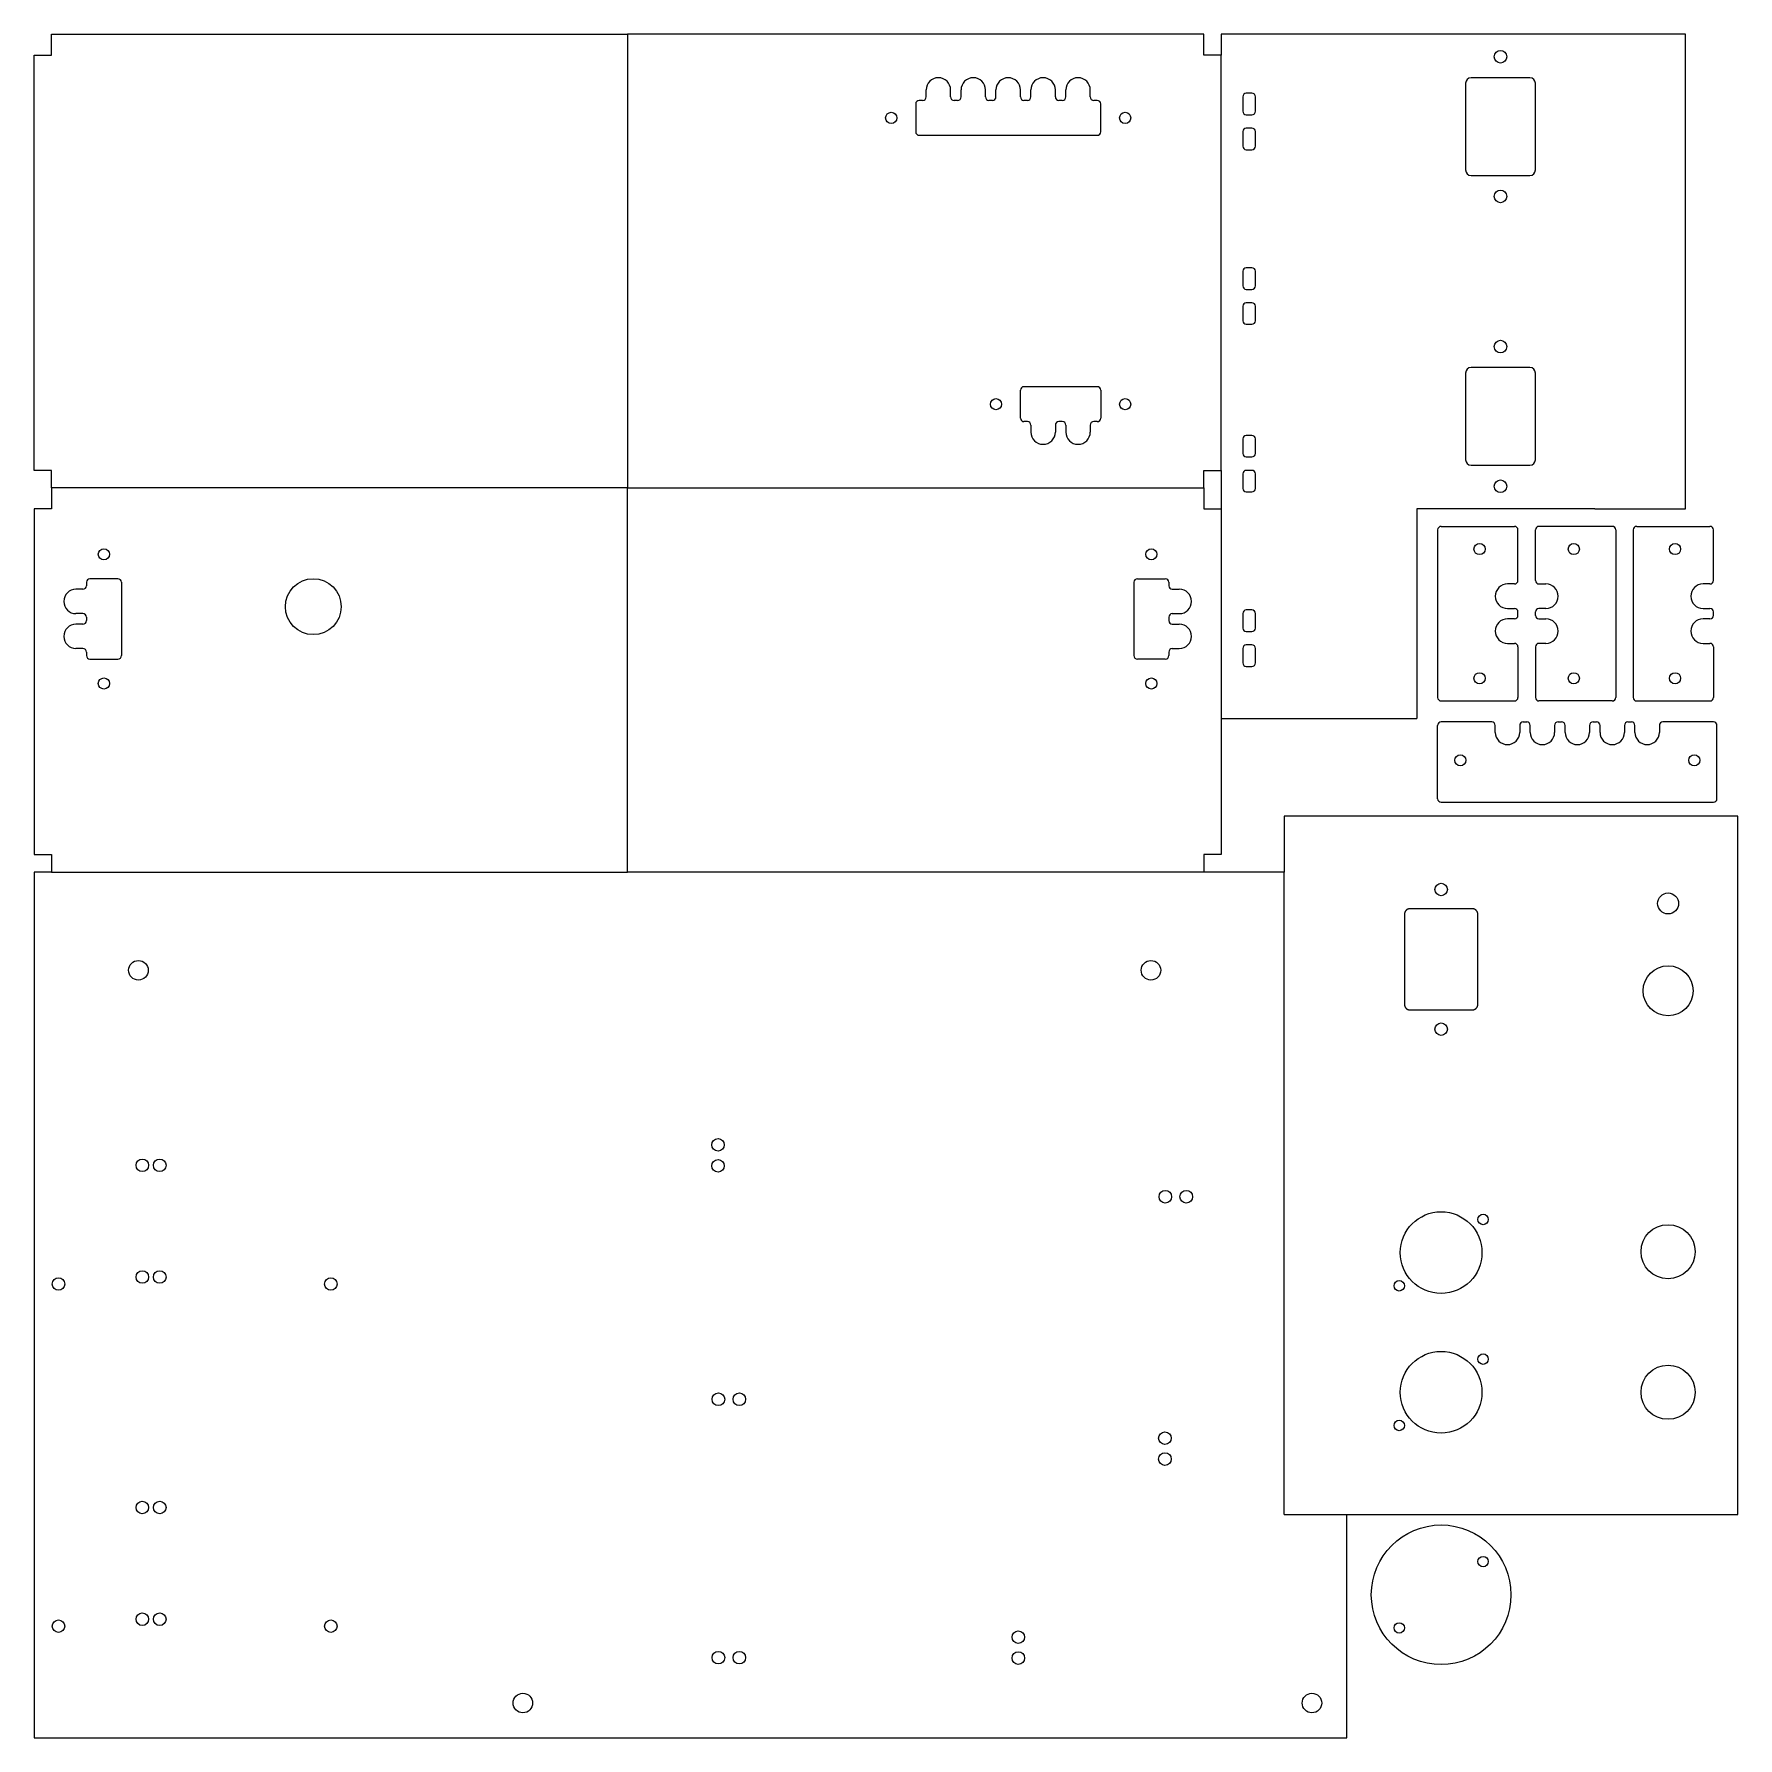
# Model space of a CAD drawing. Extents: x 15 to 503, y 108 to 596.
import ezdxf

# ---------------------------------------------------------------- set-up
doc = ezdxf.new("R2010")
doc.units = 0
doc.layers.add('DEFAULT', color=7, linetype='CONTINUOUS')

msp = doc.modelspace()

# ---------------------------------------------------------------- linework, layer by layer
at = {"layer": 'DEFAULT'}
for p, q in [((20, 590), (20, 596)), ((20, 596), (185, 596)), ((350, 596), (185, 596)), ((185, 596), (185, 466)), ((350, 590), (350, 596)), ((488, 596), (355, 596)), ((355, 596), (355, 590)), ((488, 460), (488, 596)), ((15, 471), (15, 590)), ((15, 590), (20, 590)), ((355, 590), (350, 590)), ((355, 471), (355, 590)), ((425, 581.9), (425, 557.1)), ((443.4, 583.5), (426.6, 583.5)), ((445, 557.1), (445, 581.9)), ((267.5, 576), (267.5, 568)), ((269.5, 577), (268.5, 577)), ((270.5, 578), (270.5, 580)), ((277.5, 578), (277.5, 580)), ((279.5, 577), (278.5, 577)), ((280.5, 578), (280.5, 580)), ((287.5, 578), (287.5, 580)), ((289.5, 577), (288.5, 577)), ((290.5, 578), (290.5, 580)), ((297.5, 578), (297.5, 580)), ((299.5, 577), (298.5, 577)), ((300.5, 578), (300.5, 580)), ((307.5, 578), (307.5, 580)), ((309.5, 577), (308.5, 577)), ((310.5, 578), (310.5, 580)), ((317.5, 578), (317.5, 580)), ((319.5, 577), (318.5, 577)), ((320.5, 568), (320.5, 576)), ((361.2, 578.05), (361.2, 573.89)), ((363.8, 579.05), (362.2, 579.05)), ((364.8, 573.89), (364.8, 578.05)), ((362.2, 572.89), (363.8, 572.89)), ((268.5, 567), (319.5, 567)), ((361.2, 568.05), (361.2, 563.89)), ((363.8, 569.05), (362.2, 569.05)), ((364.8, 563.89), (364.8, 568.05)), ((362.2, 562.89), (363.8, 562.89)), ((426.6, 555.5), (443.4, 555.5)), ((361.2, 528.05), (361.2, 523.89)), ((363.8, 529.05), (362.2, 529.05)), ((364.8, 523.89), (364.8, 528.05)), ((362.2, 522.89), (363.8, 522.89)), ((361.2, 518.05), (361.2, 513.89)), ((363.8, 519.05), (362.2, 519.05)), ((364.8, 513.89), (364.8, 518.05)), ((362.2, 512.89), (363.8, 512.89)), ((425, 498.9), (425, 474.1)), ((443.4, 500.5), (426.6, 500.5)), ((445, 474.1), (445, 498.9)), ((297.5, 486), (297.5, 494)), ((319.5, 495), (298.5, 495)), ((320.5, 494), (320.5, 486)), ((299.5, 485), (298.5, 485)), ((300.5, 484), (300.5, 482)), ((307.5, 484), (307.5, 482)), ((309.5, 485), (308.5, 485)), ((310.5, 484), (310.5, 482)), ((317.5, 484), (317.5, 482)), ((319.5, 485), (318.5, 485)), ((361.2, 480.05), (361.2, 475.89)), ((363.8, 481.05), (362.2, 481.05)), ((364.8, 475.89), (364.8, 480.05)), ((362.2, 474.89), (363.8, 474.89)), ((20, 471), (15, 471)), ((20, 466), (20, 471)), ((350, 466), (350, 471)), ((350, 471), (355, 471)), ((355, 471), (355, 460)), ((361.2, 470.05), (361.2, 465.89)), ((363.8, 471.05), (362.2, 471.05)), ((364.8, 465.89), (364.8, 470.05)), ((426.6, 472.5), (443.4, 472.5)), ((20, 466), (20, 460)), ((185, 466), (20, 466)), ((185, 466), (350, 466)), ((185, 356), (185, 466)), ((185, 466), (185, 466)), ((350, 466), (350, 460)), ((362.2, 464.89), (363.8, 464.89)), ((20, 460), (15, 460)), ((15, 460), (15, 361)), ((350, 460), (355, 460)), ((355, 460), (355, 361)), ((462, 460), (411, 460)), ((411, 460), (411, 400)), ((462, 460), (488, 460)), ((417, 454), (417, 406)), ((418, 455), (439, 455)), ((440, 440.5), (440, 454)), ((445, 440.5), (445, 454)), ((467, 455), (446, 455)), ((468, 454), (468, 406)), ((473, 454), (473, 406)), ((474, 455), (495, 455)), ((496, 440.5), (496, 454)), ((39, 440), (31, 440)), ((331, 440), (339, 440)), ((440, 439.5), (440, 440.5)), ((445, 439.5), (445, 440.5)), ((496, 439.5), (496, 440.5)), ((29, 437), (27, 437)), ((30, 439), (30, 438)), ((40, 439), (40, 418)), ((330, 439), (330, 418)), ((340, 439), (340, 438)), ((341, 437), (343, 437)), ((439, 438.5), (437, 438.5)), ((446, 438.5), (448, 438.5)), ((495, 438.5), (493, 438.5)), ((29, 430), (27, 430)), ((341, 430), (343, 430)), ((361.2, 430.05), (361.2, 425.89)), ((363.8, 431.05), (362.2, 431.05)), ((364.8, 425.89), (364.8, 430.05)), ((437, 431.5), (439, 431.5)), ((440, 429.5), (440, 430.5)), ((445, 429.5), (445, 430.5)), ((448, 431.5), (446, 431.5)), ((493, 431.5), (495, 431.5)), ((496, 429.5), (496, 430.5)), ((29, 427), (27, 427)), ((30, 429), (30, 428)), ((340, 429), (340, 428)), ((341, 427), (343, 427)), ((362.2, 424.89), (363.8, 424.89)), ((439, 428.5), (437, 428.5)), ((446, 428.5), (448, 428.5)), ((495, 428.5), (493, 428.5)), ((29, 420), (27, 420)), ((341, 420), (343, 420)), ((361.2, 420.05), (361.2, 415.89)), ((363.8, 421.05), (362.2, 421.05)), ((364.8, 415.89), (364.8, 420.05)), ((437, 421.5), (439, 421.5)), ((440, 420.5), (440, 406)), ((445, 420.5), (445, 406)), ((448, 421.5), (446, 421.5)), ((493, 421.5), (495, 421.5)), ((496, 420.5), (496, 406)), ((30, 419), (30, 418)), ((31, 417), (39, 417)), ((339, 417), (331, 417)), ((340, 419), (340, 418)), ((362.2, 414.89), (363.8, 414.89)), ((418, 405), (439, 405)), ((467, 405), (446, 405)), ((474, 405), (495, 405)), ((355, 400), (411, 400)), ((417, 377), (417, 398)), ((432.5, 399), (418, 399)), ((433.5, 396), (433.5, 398)), ((440.5, 398), (440.5, 396)), ((441.5, 399), (442.5, 399)), ((443.5, 396), (443.5, 398)), ((450.5, 398), (450.5, 396)), ((451.5, 399), (452.5, 399)), ((453.5, 396), (453.5, 398)), ((460.5, 398), (460.5, 396)), ((461.5, 399), (462.5, 399)), ((463.5, 396), (463.5, 398)), ((470.5, 398), (470.5, 396)), ((471.5, 399), (472.5, 399)), ((473.5, 396), (473.5, 398)), ((480.5, 398), (480.5, 396)), ((496, 399), (481.5, 399)), ((497, 377), (497, 398)), ((418, 376), (496, 376)), ((503, 372), (373, 372)), ((373, 372), (373, 356)), ((503, 172), (503, 372)), ((15, 361), (20, 361)), ((20, 361), (20, 356)), ((355, 361), (350, 361)), ((350, 361), (350, 356)), ((20, 356), (15, 356)), ((15, 356), (15, 108)), ((20, 356), (185, 356)), ((350, 356), (185, 356)), ((373, 356), (350, 356)), ((373, 172), (373, 356)), ((407.51, 344.06), (407.5, 344.01)), ((407.5, 344.01), (407.5, 343.95)), ((407.5, 343.95), (407.5, 343.9)), ((407.5, 343.9), (407.5, 318.1)), ((407.52, 344.17), (407.51, 344.12)), ((407.51, 344.12), (407.51, 344.06)), ((407.53, 344.23), (407.52, 344.17)), ((407.55, 344.28), (407.53, 344.23)), ((407.56, 344.33), (407.55, 344.28)), ((407.57, 344.38), (407.56, 344.33)), ((407.59, 344.44), (407.57, 344.38)), ((407.61, 344.49), (407.59, 344.44)), ((407.63, 344.54), (407.61, 344.49)), ((407.66, 344.59), (407.63, 344.54)), ((407.68, 344.64), (407.66, 344.59)), ((407.71, 344.68), (407.68, 344.64)), ((407.73, 344.73), (407.71, 344.68)), ((407.76, 344.78), (407.73, 344.73)), ((407.79, 344.82), (407.76, 344.78)), ((407.83, 344.87), (407.79, 344.82)), ((407.86, 344.91), (407.83, 344.87)), ((407.89, 344.95), (407.86, 344.91)), ((407.93, 344.99), (407.89, 344.95)), ((407.97, 345.03), (407.93, 344.99)), ((408.01, 345.07), (407.97, 345.03)), ((408.05, 345.11), (408.01, 345.07)), ((408.09, 345.14), (408.05, 345.11)), ((408.13, 345.17), (408.09, 345.14)), ((408.18, 345.21), (408.13, 345.17)), ((408.22, 345.24), (408.18, 345.21)), ((408.27, 345.27), (408.22, 345.24)), ((408.32, 345.29), (408.27, 345.27)), ((408.36, 345.32), (408.32, 345.29)), ((408.41, 345.34), (408.36, 345.32)), ((408.46, 345.37), (408.41, 345.34)), ((408.51, 345.39), (408.46, 345.37)), ((408.56, 345.41), (408.51, 345.39)), ((408.62, 345.43), (408.56, 345.41)), ((408.67, 345.44), (408.62, 345.43)), ((408.72, 345.45), (408.67, 345.44)), ((408.77, 345.47), (408.72, 345.45)), ((408.83, 345.48), (408.77, 345.47)), ((408.88, 345.49), (408.83, 345.48)), ((408.94, 345.49), (408.88, 345.49)), ((408.99, 345.5), (408.94, 345.49)), ((409.05, 345.5), (408.99, 345.5)), ((409.1, 345.5), (409.05, 345.5)), ((426.9, 345.5), (409.1, 345.5)), ((426.95, 345.5), (426.9, 345.5)), ((427.01, 345.5), (426.95, 345.5)), ((427.06, 345.49), (427.01, 345.5)), ((427.12, 345.49), (427.06, 345.49)), ((427.17, 345.48), (427.12, 345.49)), ((427.23, 345.47), (427.17, 345.48)), ((427.28, 345.45), (427.23, 345.47)), ((427.33, 345.44), (427.28, 345.45)), ((427.38, 345.43), (427.33, 345.44)), ((427.44, 345.41), (427.38, 345.43)), ((427.49, 345.39), (427.44, 345.41)), ((427.54, 345.37), (427.49, 345.39)), ((427.59, 345.34), (427.54, 345.37)), ((427.64, 345.32), (427.59, 345.34)), ((427.68, 345.29), (427.64, 345.32)), ((427.73, 345.27), (427.68, 345.29)), ((427.78, 345.24), (427.73, 345.27)), ((427.82, 345.21), (427.78, 345.24)), ((427.87, 345.17), (427.82, 345.21)), ((427.91, 345.14), (427.87, 345.17)), ((427.95, 345.11), (427.91, 345.14)), ((427.99, 345.07), (427.95, 345.11)), ((428.03, 345.03), (427.99, 345.07)), ((428.07, 344.99), (428.03, 345.03)), ((428.11, 344.95), (428.07, 344.99)), ((428.14, 344.91), (428.11, 344.95)), ((428.17, 344.87), (428.14, 344.91)), ((428.21, 344.82), (428.17, 344.87)), ((428.24, 344.78), (428.21, 344.82)), ((428.27, 344.73), (428.24, 344.78)), ((428.29, 344.68), (428.27, 344.73)), ((428.32, 344.64), (428.29, 344.68)), ((428.34, 344.59), (428.32, 344.64)), ((428.37, 344.54), (428.34, 344.59)), ((428.39, 344.49), (428.37, 344.54)), ((428.41, 344.44), (428.39, 344.49)), ((428.43, 344.38), (428.41, 344.44)), ((428.44, 344.33), (428.43, 344.38)), ((428.45, 344.28), (428.44, 344.33)), ((428.47, 344.23), (428.45, 344.28)), ((428.48, 344.17), (428.47, 344.23)), ((428.49, 344.12), (428.48, 344.17)), ((428.49, 344.06), (428.49, 344.12)), ((428.5, 344.01), (428.49, 344.06)), ((428.5, 343.95), (428.5, 344.01)), ((428.5, 343.9), (428.5, 343.95)), ((428.5, 318.1), (428.5, 343.9)), ((407.5, 318.1), (407.5, 318.05)), ((407.5, 318.05), (407.5, 317.99)), ((407.5, 317.99), (407.51, 317.94)), ((407.51, 317.94), (407.51, 317.88)), ((407.51, 317.88), (407.52, 317.83)), ((407.52, 317.83), (407.53, 317.77)), ((407.53, 317.77), (407.55, 317.72)), ((407.55, 317.72), (407.56, 317.67)), ((407.56, 317.67), (407.57, 317.62)), ((407.57, 317.62), (407.59, 317.56)), ((407.59, 317.56), (407.61, 317.51)), ((407.61, 317.51), (407.63, 317.46)), ((407.63, 317.46), (407.66, 317.41)), ((407.66, 317.41), (407.68, 317.36)), ((407.68, 317.36), (407.71, 317.32)), ((407.71, 317.32), (407.73, 317.27)), ((407.73, 317.27), (407.76, 317.22)), ((407.76, 317.22), (407.79, 317.18)), ((428.21, 317.18), (428.24, 317.22)), ((428.24, 317.22), (428.27, 317.27)), ((428.27, 317.27), (428.29, 317.32)), ((428.29, 317.32), (428.32, 317.36)), ((428.32, 317.36), (428.34, 317.41)), ((428.34, 317.41), (428.37, 317.46)), ((428.37, 317.46), (428.39, 317.51)), ((428.39, 317.51), (428.41, 317.56)), ((428.41, 317.56), (428.43, 317.62)), ((428.43, 317.62), (428.44, 317.67)), ((428.44, 317.67), (428.45, 317.72)), ((428.45, 317.72), (428.47, 317.77)), ((428.47, 317.77), (428.48, 317.83)), ((428.48, 317.83), (428.49, 317.88)), ((428.49, 317.94), (428.5, 317.99)), ((428.49, 317.88), (428.49, 317.94)), ((428.5, 318.05), (428.5, 318.1)), ((428.5, 317.99), (428.5, 318.05)), ((407.79, 317.18), (407.83, 317.13)), ((407.83, 317.13), (407.86, 317.09)), ((407.86, 317.09), (407.89, 317.05)), ((407.89, 317.05), (407.93, 317.01)), ((407.93, 317.01), (407.97, 316.97)), ((407.97, 316.97), (408.01, 316.93)), ((408.01, 316.93), (408.05, 316.89)), ((408.05, 316.89), (408.09, 316.86)), ((408.09, 316.86), (408.13, 316.83)), ((408.13, 316.83), (408.18, 316.79)), ((408.18, 316.79), (408.22, 316.76)), ((408.22, 316.76), (408.27, 316.73)), ((408.27, 316.73), (408.32, 316.71)), ((408.32, 316.71), (408.36, 316.68)), ((408.36, 316.68), (408.41, 316.66)), ((408.41, 316.66), (408.46, 316.63)), ((408.46, 316.63), (408.51, 316.61)), ((408.51, 316.61), (408.56, 316.59)), ((408.56, 316.59), (408.62, 316.57)), ((408.62, 316.57), (408.67, 316.56)), ((408.67, 316.56), (408.72, 316.55)), ((408.72, 316.55), (408.77, 316.53)), ((408.77, 316.53), (408.83, 316.52)), ((408.83, 316.52), (408.88, 316.51)), ((408.88, 316.51), (408.94, 316.51)), ((408.94, 316.51), (408.99, 316.5)), ((408.99, 316.5), (409.05, 316.5)), ((409.05, 316.5), (409.1, 316.5)), ((409.1, 316.5), (426.9, 316.5)), ((426.9, 316.5), (426.95, 316.5)), ((426.95, 316.5), (427.01, 316.5)), ((427.01, 316.5), (427.06, 316.51)), ((427.06, 316.51), (427.12, 316.51)), ((427.12, 316.51), (427.17, 316.52)), ((427.17, 316.52), (427.23, 316.53)), ((427.23, 316.53), (427.28, 316.55)), ((427.28, 316.55), (427.33, 316.56)), ((427.33, 316.56), (427.38, 316.57)), ((427.38, 316.57), (427.44, 316.59)), ((427.44, 316.59), (427.49, 316.61)), ((427.49, 316.61), (427.54, 316.63)), ((427.54, 316.63), (427.59, 316.66)), ((427.59, 316.66), (427.64, 316.68)), ((427.64, 316.68), (427.68, 316.71)), ((427.68, 316.71), (427.73, 316.73)), ((427.73, 316.73), (427.78, 316.76)), ((427.78, 316.76), (427.82, 316.79)), ((427.82, 316.79), (427.87, 316.83)), ((427.87, 316.83), (427.91, 316.86)), ((427.91, 316.86), (427.95, 316.89)), ((427.95, 316.89), (427.99, 316.93)), ((427.99, 316.93), (428.03, 316.97)), ((428.03, 316.97), (428.07, 317.01)), ((428.07, 317.01), (428.11, 317.05)), ((428.11, 317.05), (428.14, 317.09)), ((428.14, 317.09), (428.17, 317.13)), ((428.17, 317.13), (428.21, 317.18)), ((373, 172), (391, 172)), ((391, 172), (503, 172)), ((391, 108), (391, 172)), ((15, 108), (391, 108))]:
    msp.add_line(p, q, dxfattribs=at)
for centre, radius in [((435, 589.5), 1.8), ((260.5, 572), 1.6), ((327.5, 572), 1.6), ((435, 549.5), 1.8), ((435, 506.5), 1.8), ((290.5, 490), 1.6), ((327.5, 490), 1.6), ((435, 466.5), 1.8), ((429, 448.5), 1.6), ((456, 448.5), 1.6), ((485, 448.5), 1.6), ((35, 447), 1.6), ((335, 447), 1.6), ((94.97, 432), 8), ((35, 410), 1.6), ((335, 410), 1.6), ((429, 411.5), 1.6), ((456, 411.5), 1.6), ((485, 411.5), 1.6), ((423.5, 388), 1.6), ((490.5, 388), 1.6), ((418, 351), 1.8), ((483, 347), 3), ((44.89, 327.86), 2.8), ((334.89, 327.86), 2.8), ((483, 322), 7.15), ((418, 311), 1.8), ((210.89, 277.86), 1.8), ((46, 272), 1.8), ((51, 272), 1.8), ((210.89, 271.86), 1.8), ((339, 263), 1.8), ((345, 263), 1.8), ((418, 247), 11.7), ((430, 256.5), 1.5), ((483, 247.25), 7.75), ((22, 238), 1.8), ((46, 240), 1.8), ((51, 240), 1.8), ((100, 238), 1.8), ((406, 237.5), 1.5), ((418, 207), 11.7), ((430, 216.5), 1.5), ((483, 207), 7.75), ((211, 205), 1.8), ((217, 205), 1.8), ((338.89, 193.86), 1.8), ((406, 197.5), 1.5), ((338.89, 187.86), 1.8), ((46, 174), 1.8), ((51, 174), 1.8), ((418, 149), 20), ((430, 158.5), 1.5), ((22, 140), 1.8), ((46, 142), 1.8), ((51, 142), 1.8), ((100, 140), 1.8), ((296.89, 136.86), 1.8), ((406, 139.5), 1.5), ((211, 131), 1.8), ((217, 131), 1.8), ((296.89, 130.86), 1.8), ((155, 118), 2.8), ((381, 118), 2.8)]:
    msp.add_circle(centre, radius, dxfattribs=at)
for centre, radius, start, end in [((274, 580), 3.5, 0, 180), ((284, 580), 3.5, 0, 180), ((294, 580), 3.5, 0, 180), ((304, 580), 3.5, 0, 180), ((314, 580), 3.5, 0, 180), ((426.6, 581.9), 1.6, 90, 180), ((443.4, 581.9), 1.6, 0, 90), ((268.5, 576), 1, 90, 180), ((269.5, 578), 1, 270, 0), ((278.5, 578), 1, 180, 270), ((279.5, 578), 1, 270.0282, 0), ((288.5, 578), 1, 180, 270), ((289.5, 578), 1, 270, 0), ((298.5, 578), 1, 180, 270), ((299.5, 578), 1, 270, 0), ((308.5, 578), 1, 180, 270), ((309.5, 578), 1, 270, 0), ((318.5, 578), 1, 180, 270), ((319.5, 576), 1, 0, 90), ((362.2, 578.05), 1, 90, 180), ((363.8, 578.05), 1, 0, 90), ((362.2, 573.89), 1, 180, 270), ((363.8, 573.89), 1, 270, 0), ((268.5, 568), 1, 180, 270), ((319.5, 568), 1, 270, 0), ((362.2, 568.05), 1, 90, 180), ((363.8, 568.05), 1, 0, 90), ((362.2, 563.89), 1, 180, 270), ((363.8, 563.89), 1, 270, 0), ((426.6, 557.1), 1.6, 180, 270), ((443.4, 557.1), 1.6, 270, 0), ((362.2, 528.05), 1, 90, 180), ((363.8, 528.05), 1, 0, 90), ((362.2, 523.89), 1, 180, 270), ((363.8, 523.89), 1, 270, 0), ((362.2, 518.05), 1, 90, 180), ((363.8, 518.05), 1, 0, 90), ((362.2, 513.89), 1, 180, 270), ((363.8, 513.89), 1, 270, 0), ((426.6, 498.9), 1.6, 90, 180), ((443.4, 498.9), 1.6, 0, 90), ((298.5, 494), 1, 90, 180), ((319.5, 494), 1, 0, 90), ((298.5, 486), 1, 180, 270), ((299.5, 484), 1, 0, 90), ((308.5, 484), 1, 90, 180), ((309.5, 484), 1, 0, 89.9718), ((318.5, 484), 1, 90, 180), ((319.5, 486), 1, 270, 0), ((304, 482), 3.5, 180, 0), ((314, 482), 3.5, 180, 0), ((362.2, 480.05), 1, 90, 180), ((363.8, 480.05), 1, 0, 90), ((362.2, 475.89), 1, 180, 270), ((363.8, 475.89), 1, 270, 0), ((426.6, 474.1), 1.6, 180, 270), ((443.4, 474.1), 1.6, 270, 0), ((362.2, 470.05), 1, 90, 180), ((363.8, 470.05), 1, 0, 90), ((362.2, 465.89), 1, 180, 270), ((363.8, 465.89), 1, 270, 0), ((418, 454), 1, 90, 180), ((439, 454), 1, 0, 90), ((446, 454), 1, 90, 180), ((467, 454), 1, 0, 90), ((474, 454), 1, 90, 180), ((495, 454), 1, 0, 90), ((31, 439), 1, 90, 180), ((39, 439), 1, 0, 90), ((331, 439), 1, 90, 180), ((339, 439), 1, 0, 90), ((439, 439.5), 1, 270, 0), ((446, 439.5), 1, 180, 270), ((495, 439.5), 1, 270, 0), ((27, 433.5), 3.5, 90, 270), ((29, 438), 1, 270, 0), ((341, 438), 1, 180, 270), ((343, 433.5), 3.5, 270, 90), ((437, 435), 3.5, 90, 270), ((448, 435), 3.5, 270, 90), ((493, 435), 3.5, 90, 270), ((29, 429), 1, 0.0282, 90), ((341, 429), 1, 90, 179.9718), ((362.2, 430.05), 1, 90, 180), ((363.8, 430.05), 1, 0, 90), ((439, 430.5), 1, 0, 90), ((439, 429.5), 1, 270, 0), ((446, 430.5), 1, 90, 180), ((446, 429.5), 1, 180, 270), ((495, 430.5), 1, 0, 90), ((495, 429.5), 1, 270, 0), ((27, 423.5), 3.5, 90, 270), ((29, 428), 1, 270, 0), ((341, 428), 1, 180, 270), ((343, 423.5), 3.5, 270, 90), ((362.2, 425.89), 1, 180, 270), ((363.8, 425.89), 1, 270, 0), ((437, 425), 3.5, 90, 270), ((448, 425), 3.5, 270, 90), ((493, 425), 3.5, 90, 270), ((29, 419), 1, 0, 90), ((341, 419), 1, 90, 180), ((362.2, 420.05), 1, 90, 180), ((363.8, 420.05), 1, 0, 90), ((439, 420.5), 1, 0, 90), ((446, 420.5), 1, 90, 180), ((495, 420.5), 1, 0, 90), ((31, 418), 1, 180, 270), ((39, 418), 1, 270, 0), ((331, 418), 1, 180, 270), ((339, 418), 1, 270, 0), ((362.2, 415.89), 1, 180, 270), ((363.8, 415.89), 1, 270, 0), ((418, 406), 1, 180, 270), ((439, 406), 1, 270, 0), ((446, 406), 1, 180, 270), ((467, 406), 1, 270, 0), ((474, 406), 1, 180, 270), ((495, 406), 1, 270, 0), ((418, 398), 1, 90, 180), ((432.5, 398), 1, 0, 90), ((437, 396), 3.5, 180, 0), ((441.5, 398), 1, 90, 180), ((442.5, 398), 1, 0, 90), ((447, 396), 3.5, 180, 0), ((451.5, 398), 1, 90, 180), ((452.5, 398), 1, 0, 90), ((457, 396), 3.5, 180, 0), ((461.5, 398), 1, 90, 180), ((462.5, 398), 1, 0, 90), ((467, 396), 3.5, 180, 0), ((471.5, 398), 1, 90, 180), ((472.5, 398), 1, 0, 90), ((477, 396), 3.5, 180, 0), ((481.5, 398), 1, 90, 180), ((496, 398), 1, 0, 90), ((418, 377), 1, 180, 270), ((496, 377), 1, 270, 0)]:
    msp.add_arc(centre, radius, start, end, dxfattribs=at)

doc.saveas('drawing.dxf')
